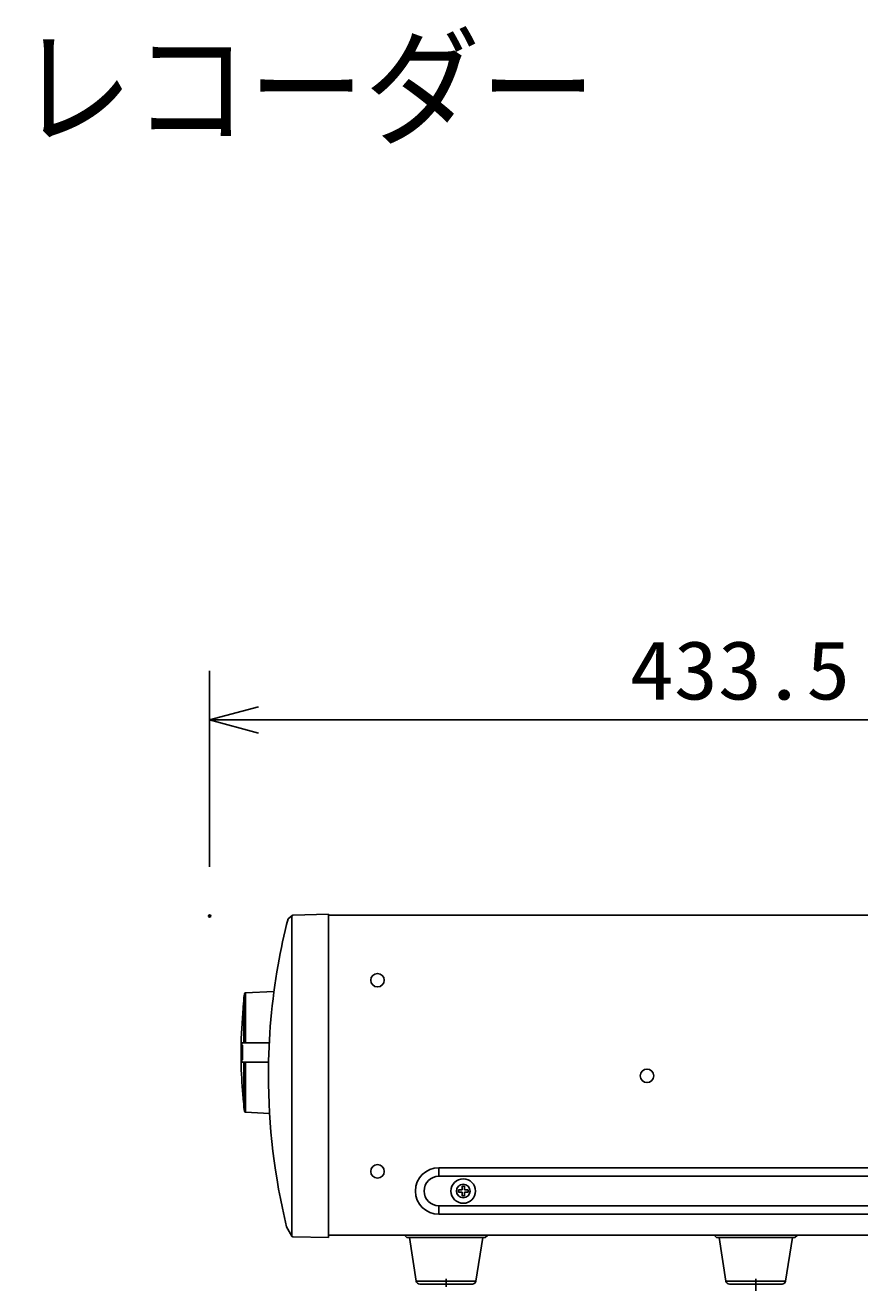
# Model space of a CAD drawing. Units: millimetres, scale not verified. Extents: x -62 to 64, y -57 to 58.
# Drawn here: x 2.6 to 36.7, y 6.1 to 57.7 of the extents above; entities that cross this region are included whole.
import ezdxf
from ezdxf.enums import TextEntityAlignment as Align

# ---------------------------------------------------------------- set-up
doc = ezdxf.new("R2010")
doc.units = ezdxf.units.MM
doc.header["$LTSCALE"] = 0.191441
doc.header["$PDMODE"] = 32
doc.header["$PDSIZE"] = 0.0957
doc.linetypes.add('LONG_CHAIN', pattern=[21, 18, -1, 1, -1])
for name, color, linetype in [('0-0_MOJI1', 2, 'Continuous'), ('0-3_GAIKEI', 1, 'Continuous'), ('0-4_SUNPO', 3, 'Continuous'), ('0-5_Defpoints', 7, 'Continuous')]:
    doc.layers.add(name, color=color, linetype=linetype)
doc.styles.add('ＭＳ ゴシック', font='')
doc.styles.get('ＭＳ ゴシック').set_extended_font_data('MS Gothic')

# ---------------------------------------------------------------- blocks, each defined once
blk = doc.blocks.new('_OPEN30')
at = {"layer": '0-5_Defpoints'}
blk.add_line((0, 0), (-1, 0), dxfattribs=at)
blk.add_lwpolyline([(-1, 0.26795), (0, 0), (-1, -0.26795)], dxfattribs=at)

msp = doc.modelspace()

# ---------------------------------------------------------------- linework, layer by layer
at = {"layer": '0-3_GAIKEI', "color": 7}
for p, q in [((13.5167, 21.424), (13.3484, 21.286)), ((14.9984, 21.486), (13.5467, 21.4353)), ((14.9984, 21.486), (14.9984, 8.286)), ((14.9984, 21.436), (53.4184, 21.436)), ((13.2895, 8.7272), (13.5046, 8.3372)), ((13.5475, 8.3113), (14.9984, 8.286)), ((14.9984, 8.386), (53.2984, 8.386))]:
    msp.add_line(p, q, dxfattribs=at)
at = {"layer": '0-3_GAIKEI'}
for p, q in [((13.4984, 8.3613), (13.4984, 21.3853)), ((11.5479, 18.0807), (11.5645, 18.223)), ((11.5479, 18.0807), (11.5479, 16.236)), ((11.6115, 18.267), (12.7731, 18.3279)), ((11.6115, 16.236), (11.6115, 18.267)), ((11.522, 17.7496), (11.521, 17.7335)), ((11.5263, 17.8158), (11.5325, 17.8768)), ((11.5071, 17.5219), (11.5052, 17.4922)), ((11.4593, 16.136), (11.4593, 16.1869)), ((11.4593, 16.136), (11.4863, 16.136)), ((11.4863, 16.136), (11.4863, 15.536)), ((11.4996, 16.2358), (11.5035, 16.236)), ((11.5035, 16.236), (12.5822, 16.236)), ((11.4593, 15.536), (11.4863, 15.536)), ((11.4593, 15.4851), (11.4593, 15.536)), ((11.4595, 15.4801), (11.4593, 15.4851)), ((11.5035, 15.436), (12.5537, 15.436)), ((11.5479, 15.436), (11.5479, 13.5913)), ((11.6115, 13.405), (11.6115, 15.436)), ((11.5479, 13.5913), (11.5645, 13.449)), ((11.6115, 13.405), (12.5942, 13.3535)), ((49.4984, 11.136), (19.4984, 11.136)), ((19.4984, 11.136), (19.4984, 10.786)), ((49.4984, 10.786), (19.4984, 10.786)), ((20.4484, 10.381), (20.5484, 10.381)), ((20.4484, 10.381), (20.4484, 10.236)), ((20.5484, 10.381), (20.5484, 10.236)), ((20.3034, 10.236), (20.4484, 10.236)), ((20.3034, 10.136), (20.3034, 10.236)), ((20.3034, 10.136), (20.4484, 10.136)), ((20.4484, 9.991), (20.4484, 10.136)), ((20.5484, 9.991), (20.4484, 9.991)), ((20.5484, 10.236), (20.6934, 10.236)), ((20.6934, 10.136), (20.5484, 10.136)), ((20.5484, 10.136), (20.5484, 9.991)), ((20.6934, 10.236), (20.6934, 10.136)), ((19.4984, 9.586), (49.4984, 9.586)), ((19.4984, 9.236), (19.4984, 9.586)), ((19.4984, 9.236), (49.4984, 9.236)), ((18.0984, 8.386), (18.1984, 8.286)), ((21.3984, 8.286), (18.1984, 8.286)), ((18.5784, 6.5126), (18.2984, 8.286)), ((21.0184, 6.5126), (21.2984, 8.286)), ((21.4984, 8.386), (21.3984, 8.286)), ((30.7384, 8.386), (30.8384, 8.286)), ((34.0384, 8.286), (30.8384, 8.286)), ((31.2184, 6.5126), (30.9384, 8.286)), ((33.6584, 6.5126), (33.9384, 8.286)), ((34.1384, 8.386), (34.0384, 8.286)), ((21.0184, 6.5126), (18.5784, 6.5126)), ((20.8702, 6.386), (18.7266, 6.386)), ((33.6584, 6.5126), (31.2184, 6.5126)), ((33.5102, 6.386), (31.3666, 6.386))]:
    msp.add_line(p, q, dxfattribs=at)
at = {"layer": '0-3_GAIKEI', "linetype": 'LONG_CHAIN'}
for p, q in [((19.7984, 6.2722), (19.7984, 6.6003)), ((32.4384, 6.1193), (32.4384, 6.6003))]:
    msp.add_line(p, q, dxfattribs=at)
at = {"layer": '0-3_GAIKEI'}
msp.add_lwpolyline([(11.5185, 17.6964), (11.5172, 17.6756), (11.5157, 17.6533), (11.5142, 17.6296), (11.5125, 17.6045)], dxfattribs=at)
for centre, radius in [((16.9984, 18.786), 0.275), ((27.9984, 14.886), 0.275), ((16.9984, 10.986), 0.275), ((20.4984, 10.186), 0.5), ((20.4984, 10.186), 0.2772)]:
    msp.add_circle(centre, radius, dxfattribs=at)
at = {"layer": '0-3_GAIKEI', "color": 7}
for centre, radius, start, end in [((38.7474, 14.7688), 26.2218, 165.60872, 169.8037), ((13.5484, 21.3853), 0.05, 92, 180), ((38.5294, 14.9184), 25.981, 170.04331, 179.95499), ((38.5294, 14.8884), 25.981, 179.88883, 193.71784), ((13.5484, 8.3613), 0.05, 180, 269)]:
    msp.add_arc(centre, radius, start, end, dxfattribs=at)
at = {"layer": '0-3_GAIKEI'}
for centre, radius, start, end in [((11.6141, 18.217), 0.05, 93, 173.14535), ((1727.037, -94.3832), 1719.1758, 176.26597, 176.26689), ((1965.0781, -109.9186), 1957.7234, 176.2652, 176.26597), ((1389.4803, -72.2512), 1380.8943, 176.26446, 176.26527), ((1104.1941, -53.6249), 1095.0007, 176.26353, 176.26446), ((-2906.5785, 208.3167), 2924.3164, 356.26359, 356.26388), ((-1957.8582, 146.3651), 1973.5755, 356.26388, 356.26425), ((-1596.004, 122.7383), 1610.9508, 356.26425, 356.26464), ((473.9352, -12.4017), 463.3951, 176.2635, 176.26464), ((274.1135, 0.6481), 263.1478, 176.26189, 176.2635), ((-268.9214, 36.1273), 281.0449, 356.26189, 356.26302), ((-204.1926, 31.8995), 216.1781, 356.26302, 356.26401), ((157.5423, 8.279), 146.3271, 176.2631, 176.26401), ((11.5623, 17.8737), 0.03, 118.76899, 174.14336), ((-415.325, 44.8429), 427.7054, 356.26857, 356.27556), ((736.0162, -30.1041), 726.0726, 176.26941, 176.27556), ((-276.2822, 35.9111), 288.3761, 356.26741, 356.27801), ((148.6734, 8.2667), 137.4778, 176.26326, 176.27801), ((-947.1539, 79.8363), 960.6842, 356.26326, 356.26536), ((-390.3618, 43.4921), 402.7072, 356.26536, 356.27031), ((-735.4169, 65.9854), 748.4946, 356.27031, 356.27294), ((818.391, -35.2318), 808.6065, 176.27054, 176.27294), ((643.3975, -23.8251), 633.2416, 176.26754, 176.27054), ((1145.8888, -56.6057), 1136.8011, 176.2659, 176.26754), ((-2405.2374, 175.1577), 2421.8801, 356.2659, 356.26665), ((-2718.8336, 195.6203), 2736.1432, 356.26665, 356.2673), ((3297.486, -196.851), 3292.9641, 176.26689, 176.26739), ((94.0847, 11.1462), 82.8174, 176.27827, 176.28926), ((121.356, 9.3723), 110.1463, 176.26892, 176.27827), ((-411.757, 44.1375), 424.099, 356.26892, 356.27161), ((-109.869, 24.4651), 121.5708, 356.27161, 356.28176), ((2002.0207, -112.7798), 1994.7738, 176.2811, 176.28176), ((106.8539, 10.403), 95.6079, 176.26612, 176.2811), ((-246.4944, 33.4628), 258.4921, 356.26612, 356.27238), ((-118.8987, 25.1498), 130.6259, 356.27238, 356.28688), ((-631.0738, 58.3885), 643.8784, 356.28688, 356.29034), ((158.4333, 7.1996), 147.2864, 176.27381, 176.29034), ((224.9735, 2.8661), 213.9676, 176.26214, 176.27381), ((-364.8435, 41.3992), 377.1068, 356.26214, 356.26898), ((-333.2469, 39.3388), 345.4431, 356.26898, 356.2768), ((-6304.0628, 427.8815), 6328.8876, 356.2768, 356.27725), ((350.3362, -5.092), 339.5825, 176.26857, 176.27725), ((31.4281, 15.836), 20, 178.2235, 185.85664), ((-39.2769, 19.7592), 50.8221, 356.27491, 356.2827), ((37.4348, 14.7752), 26.0514, 176.26678, 176.2827), ((-44.6257, 20.1296), 56.1836, 356.26678, 356.27637), ((-46.8777, 20.2762), 58.4404, 356.27637, 356.28773), ((-501.0853, 49.7462), 513.603, 356.28773, 356.28926), ((11.5144, 16.1869), 0.0552, 169.61122, 180), ((11.513, 16.1871), 0.0537, 162.17141, 169.6059), ((11.5114, 16.1877), 0.052, 154.32381, 162.17221), ((11.5094, 16.1886), 0.0498, 145.97165, 154.32601), ((11.5074, 16.1899), 0.0474, 136.98851, 145.97437), ((11.5057, 16.1916), 0.0451, 127.38216, 136.99204), ((11.5045, 16.1932), 0.043, 117.20017, 127.38643), ((11.5037, 16.1946), 0.0414, 106.46934, 117.20322), ((11.5035, 16.1954), 0.0406, 95.51689, 106.48581), ((11.5057, 15.4837), 0.0464, 184.3759, 194.85885), ((11.5128, 15.4848), 0.0535, 194.11751, 201.65392), ((11.5109, 15.4841), 0.0515, 201.73883, 209.72989), ((11.509, 15.4831), 0.0493, 209.83158, 218.36285), ((11.5069, 15.4816), 0.0467, 218.46932, 227.65226), ((11.5053, 15.48), 0.0444, 227.75012, 237.54661), ((11.5043, 15.4785), 0.0427, 237.65752, 248.00243), ((11.5037, 15.4774), 0.0414, 248.129, 258.89823), ((11.5035, 15.4769), 0.0409, 259.01831, 270), ((11.5623, 13.7983), 0.03, 185.85664, 241.23101), ((11.6141, 13.4549), 0.05, 186.85465, 267), ((19.4984, 10.186), 0.95, 90, 270), ((19.4984, 10.186), 0.6, 90, 270), ((18.7266, 6.536), 0.15, 188.97263, 270), ((20.8702, 6.536), 0.15, 270, 351.02737), ((31.3666, 6.536), 0.15, 188.97263, 270), ((33.5102, 6.536), 0.15, 270, 351.02737)]:
    msp.add_arc(centre, radius, start, end, dxfattribs=at)
at = {"layer": '0-4_SUNPO'}
for p, q in [((10.1484, 23.4054), (10.1484, 31.4054)), ((12.1484, 29.4054), (51.4984, 29.4054))]:
    msp.add_line(p, q, dxfattribs=at)
at = {"layer": '0-5_Defpoints'}
msp.add_point((10.1484, 21.4054), dxfattribs=at)

# ---------------------------------------------------------------- block references
at = {"layer": '0-4_SUNPO', "xscale": 2, "yscale": 2, "rotation": 180}
msp.add_blockref('_OPEN30', (10.1484, 29.4054), dxfattribs=at)

# ---------------------------------------------------------------- texts
at = {"layer": '0-0_MOJI1', "style": 'ＭＳ ゴシック', "width": 0.9}
msp.add_text('デジタルディスクレコーダー', height=3.848, dxfattribs=at).set_placement((-35.5, 52.1178), align=Align.BOTTOM_LEFT)
at = {"layer": '0-4_SUNPO', "style": 'ＭＳ ゴシック', "width": 1.1}
msp.add_text('433.5', height=2.406, dxfattribs=at).set_placement((27.2958, 29.515), align=Align.BOTTOM_LEFT)

doc.saveas('drawing.dxf')
